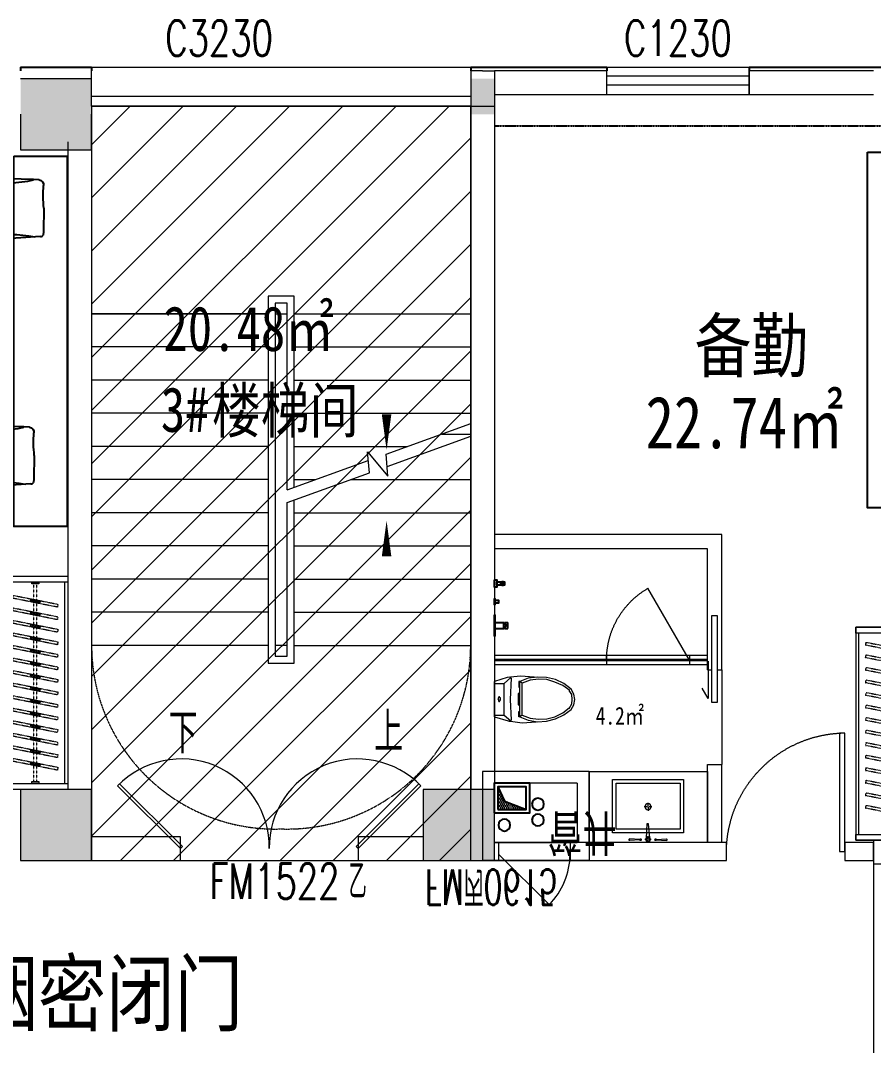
# Model space of a CAD drawing. Header units: millimetres. Extents: x 33621 to 401573, y -91663 to 133135.
# Drawn here: x 381631 to 388831, y 50381 to 59035 of the extents above; entities that cross this region are included whole.
import ezdxf

# ---------------------------------------------------------------- set-up
doc = ezdxf.new("R2010")
doc.units = ezdxf.units.MM
doc.header["$LTSCALE"] = 10
for name, pattern in [('DASH', [0.35, 0.25, -0.1]), ('DOT', [0.2, 0.1, -0.1]), ('HIDDEN', [0.375, 0.25, -0.125, 0, 0])]:
    doc.linetypes.add(name, pattern=pattern)
doc.layers.get('0').update_dxf_attribs({"color": 253})
for name, color, linetype, lineweight in [('A-FLOR-SPCL', 253, 'Continuous', 18), ('COLUMN', 253, 'Continuous', 0), ('DOOR【门】', 253, 'Continuous', 0), ('FF-Door【门】', 253, 'Continuous', 0), ('FF-FIXT【洁具】', 253, 'Continuous', 0), ('FF-FURN【成品家具】', 253, 'Continuous', 0), ('FF-FURN【成品家私】', 253, 'Continuous', 0), ('FF-Text【平面文字】', 253, 'Continuous', 0), ('MK【门槛线】', 253, 'Continuous', 0), ('PUB_HATCH', 253, 'Continuous', 0), ('RC-Text【天花文字】', 253, 'Continuous', 0), ('STAIR', 253, 'Continuous', 0), ('TXT【平面空间文字】', 253, 'Continuous', 0), ('WALL', 253, 'Continuous', 0), ('Wall【墙体】', 253, 'Continuous', 0), ('Wall【新建墙】', 253, 'Continuous', 0), ('WINDOW', 253, 'Continuous', 0), ('Xline【辅助线】', 253, 'Continuous', 0)]:
    doc.layers.add(name, color=color, linetype=linetype, lineweight=lineweight)
for name, color, linetype in [('DIM_LEAD', 253, 'Continuous'), ('DIM_SYMB', 253, 'Continuous'), ('ELE', 253, 'Continuous'), ('FC-Text Annotation', 253, 'Continuous'), ('FF-FIXT', 253, 'Continuous'), ('LVTRY', 253, 'Continuous'), ('P-活动家具', 253, 'Continuous'), ('PUB_TEXT', 253, 'Continuous'), ('SURFACE', 253, 'Continuous'), ('VPIPE-污水', 253, 'Continuous'), ('VPIPE-热给水', 253, 'Continuous'), ('VPIPE-给水', 253, 'Continuous'), ('WINDOW_TEXT', 253, 'Continuous'), ('填充', 253, 'Continuous'), ('平面家具', 253, 'Continuous'), ('洁具', 253, 'Continuous'), ('风道（排气道）', 253, 'Continuous')]:
    doc.layers.add(name, color=color, linetype=linetype)
doc.styles.add('-宋体', font='', dxfattribs={"width": 0.8})
doc.styles.add('_TCH_DIM', font='SIMPLEX', dxfattribs={"bigfont": 'GBCBIG'})
doc.styles.add('_TCH_WINDOW', font='SIMPLEX', dxfattribs={"bigfont": 'GBCBIG'})
doc.styles.add('SUN', font='romans.shx', dxfattribs={"width": 0.8, "bigfont": 'hzdx.shx'})
doc.styles.add('宋体', font='', dxfattribs={"width": 0.7})
doc.styles.add('文字', font='')
doc.styles.get('-宋体').set_extended_font_data('SimSun')
doc.styles.get('宋体').set_extended_font_data('SimSun')
doc.styles.get('文字').set_extended_font_data('SimSun')

# ---------------------------------------------------------------- blocks, each defined once
blk = doc.blocks.new('$WINLIB2D$00000004')
for p, q in [((-0.5, 0.5), (0.5, 0.5)), ((-0.5, 0.5), (-0.5, -0.5)), ((0.5, -0.5), (0.5, 0.5)), ((-0.5, 0.2406), (0.5, 0.2406)), ((-0.5, -0.5), (0.5, -0.5))]:
    blk.add_line(p, q)
blk = doc.blocks.new('$TCHSYS$WIN2D')
for p, q in [((-0.5, 0.5), (0.5, 0.5)), ((-0.5, 0.5), (-0.5, -0.5)), ((0.5, 0.5), (0.5, -0.5)), ((0.5, 0.1667), (-0.5, 0.1667)), ((0.5, -0.1667), (-0.5, -0.1667)), ((-0.5, -0.5), (0.5, -0.5))]:
    blk.add_line(p, q)
blk = doc.blocks.new('海龙0506173763')
at = {"layer": 'Xline【辅助线】'}
for points in [[(-733.3, 16.7), (-750.1, 0), (-1280.2, 530.1), (-1263.4, 546.8)], [(733.3, 16.7), (750.1, 0), (1280.2, 530.1), (1263.4, 546.8)]]:
    blk.add_lwpolyline(points, close=True, dxfattribs=at)
at = {"layer": 'Xline【辅助线】', "color": 8}
for centre, start, end in [((-745, 11.7), 359.1011, 135.91074), ((745, 11.7), 44.08926, 180.8989)]:
    blk.add_arc(centre, 745, start, end, dxfattribs=at)
blk = doc.blocks.new('海龙0506194425')
at = {"layer": 'WALL'}
for p, q in [((-650, 200), (-1400, 200)), ((-650, 0), (-650, 200)), ((1400, 200), (850, 200)), ((850, 200), (850, 0)), ((-1400, 0), (-650, 0)), ((850, 0), (1400, 0))]:
    blk.add_line(p, q, dxfattribs=at)
at = {"layer": 'Xline【辅助线】'}
blk.add_blockref('海龙0506173763', (100.1, 100), dxfattribs=at)
blk = doc.blocks.new('海龙0506195994')
at = {"layer": 'Xline【辅助线】'}
blk.add_blockref('海龙0506194425', (0, 324.9), dxfattribs=at)
at = {"layer": 'WINDOW_TEXT', "style": '_TCH_WINDOW', "width": 0.705882}
for s, p in [('FM1522', (-404.9, 0)), ('乙', (770.8, 0))]:
    blk.add_text(s, height=297.5, dxfattribs=at).set_placement(p)
blk = doc.blocks.new('海龙_0410133832')
at = {"lineweight": -2, "ltscale": 2000, "extrusion": (0, 0, -1)}
for p, q in [((-202.9, 252.5), (180.4, 263)), ((-250.5, 250.9), (-202.9, 252.5)), ((-260.8, -229.1), (169.1, -258.7))]:
    blk.add_line(p, q, dxfattribs=at)
for centre, radius, start, end in [((-194.4, 307), 46.2, 209.97777, 287.61116), ((-198.2, 258.7), 11.8, 155.02178, 258.57376), ((-244.3, 277.1), 12, 34.68696, 170.32305), ((716.8, 19.6), 1007, 165.06407, 197.85358), ((-7.4, 1075.2), 850.4, 256.8724, 284.30232), ((709, 21.2), 922.3, 166.07083, 196.39764), ((30168.4, -805.7), 29889.5, 178.43305, 178.86929), ((253.1, -186.7), 43, 280.37592, 317.45487), ((-178.1, -339.1), 80.9, 83.64858, 141.83666)]:
    blk.add_arc(centre, radius, start, end, dxfattribs=at)
at = {"lineweight": -2, "ltscale": 2000}
for centre, radius, start, end in [((-1223.9, 121.3), 940.2, 353.30457, 4.99844), ((-244.6, 208.3), 43, 97.90745, 186.78432), ((-33.5, -1062.6), 850.3, 74.75722, 102.18851), ((187.2, -253.7), 11.8, 332.55331, 76.10529)]:
    blk.add_arc(centre, radius, start, end, dxfattribs=at)
blk = doc.blocks.new('海龙0109184221')
at = {"layer": '平面家具', "color": 43, "linetype": 'ByBlock'}
blk.add_lwpolyline([(21.4, 3126.7), (-428.6, 3126.7), (-428.6, 0), (21.4, 0)], close=True, dxfattribs=at)
for p in [(57, 2676.9), (138.5, 588.7)]:
    blk.add_blockref('海龙_0410133832', p, dxfattribs=at)
blk = doc.blocks.new('海龙0513102899', base_point=(-3246.3, 722.8))
for points in [[(-3521.3, 2472.8), (-3521.3, 2522.8), (-2971.3, 2522.8), (-2971.3, 2472.8)], [(-3521.3, 722.8), (-3521.3, 2522.8), (-2971.3, 2522.8), (-2971.3, 722.8)], [(-2971.3, 772.8), (-2971.3, 722.8), (-3521.3, 722.8), (-3521.3, 772.8)]]:
    blk.add_lwpolyline(points, close=True)
at = {"color": 8}
for points in [[(-3496.3, 772.8), (-3496.3, 2472.8)], [(-2996.3, 772.8), (-2996.3, 2472.8)]]:
    blk.add_lwpolyline(points, dxfattribs=at)
for points in [[(-3276.3, 2457.8), (-3276.3, 2472.8), (-3216.3, 2472.8), (-3216.3, 2457.8)], [(-3276.3, 2457.8), (-3276.3, 2472.8), (-3216.3, 2472.8), (-3216.3, 2457.8)], [(-3216.3, 787.8), (-3216.3, 772.8), (-3276.3, 772.8), (-3276.3, 787.8)]]:
    blk.add_lwpolyline(points, close=True, dxfattribs=at)
at = {"color": 8, "linetype": 'DASH', "ltscale": 0.006}
for points in [[(-3258.8, 787.8), (-3258.8, 2457.8)], [(-3233.8, 787.8), (-3233.8, 2457.8)]]:
    blk.add_lwpolyline(points, dxfattribs=at)
for points in [[(-3059.9, 2261.2), (-3437.5, 2336.3), (-3432.6, 2360.8), (-3055, 2285.7)], [(-3059.9, 2155.3), (-3437.5, 2230.4), (-3432.6, 2255), (-3055, 2179.8)], [(-3209.5, 2291), (-3288, 2306.6), (-3283.1, 2331.1), (-3204.6, 2315.5)], [(-3208, 2298.3), (-3286.5, 2313.9), (-3284.5, 2323.7), (-3206.1, 2308.1)], [(-3209.5, 2185.1), (-3288, 2200.7), (-3283.1, 2225.2), (-3204.6, 2209.6)], [(-3208, 2192.4), (-3286.5, 2208), (-3284.5, 2217.8), (-3206.1, 2202.2)], [(-3059.9, 2049.4), (-3437.5, 2124.5), (-3432.6, 2149.1), (-3055, 2074)], [(-3209.5, 2079.2), (-3288, 2094.8), (-3283.1, 2119.3), (-3204.6, 2103.7)], [(-3208, 2086.5), (-3286.5, 2102.2), (-3284.5, 2112), (-3206.1, 2096.4)], [(-3059.9, 1943.6), (-3437.5, 2018.7), (-3432.6, 2043.2), (-3055, 1968.1)], [(-3209.5, 1973.3), (-3288, 1988.9), (-3283.1, 2013.4), (-3204.6, 1997.8)], [(-3208, 1980.7), (-3286.5, 1996.3), (-3284.5, 2006.1), (-3206.1, 1990.5)], [(-3059.9, 1837.7), (-3437.5, 1912.8), (-3432.6, 1937.3), (-3055, 1862.2)], [(-3209.5, 1867.4), (-3288, 1883), (-3283.1, 1907.6), (-3204.6, 1891.9)], [(-3059.9, 1731.8), (-3437.5, 1806.9), (-3432.6, 1831.4), (-3055, 1756.3)], [(-3208, 1874.8), (-3286.5, 1890.4), (-3284.5, 1900.2), (-3206.1, 1884.6)], [(-3209.5, 1761.5), (-3288, 1777.2), (-3283.1, 1801.7), (-3204.6, 1786.1)], [(-3208, 1768.9), (-3286.5, 1784.5), (-3284.5, 1794.3), (-3206.1, 1778.7)], [(-3059.9, 1625.9), (-3437.5, 1701), (-3432.6, 1725.5), (-3055, 1650.4)], [(-3209.5, 1655.7), (-3288, 1671.3), (-3283.1, 1695.8), (-3204.6, 1680.2)], [(-3208, 1663), (-3286.5, 1678.6), (-3284.5, 1688.4), (-3206.1, 1672.8)], [(-3059.9, 1520), (-3437.5, 1595.1), (-3432.6, 1619.7), (-3055, 1544.5)], [(-3209.5, 1549.8), (-3288, 1565.4), (-3283.1, 1589.9), (-3204.6, 1574.3)], [(-3208, 1557.1), (-3286.5, 1572.7), (-3284.5, 1582.5), (-3206.1, 1566.9)], [(-3059.9, 1414.1), (-3437.5, 1489.3), (-3432.6, 1513.8), (-3055, 1438.7)], [(-3209.5, 1443.9), (-3288, 1459.5), (-3283.1, 1484), (-3204.6, 1468.4)], [(-3208, 1451.3), (-3286.5, 1466.9), (-3284.5, 1476.7), (-3206.1, 1461.1)], [(-3059.9, 1308.3), (-3437.5, 1383.4), (-3432.6, 1407.9), (-3055, 1332.8)], [(-3059.9, 1202.4), (-3437.5, 1277.5), (-3432.6, 1302), (-3055, 1226.9)], [(-3209.5, 1338), (-3288, 1353.6), (-3283.1, 1378.1), (-3204.6, 1362.5)], [(-3208, 1345.4), (-3286.5, 1361), (-3284.5, 1370.8), (-3206.1, 1355.2)], [(-3209.5, 1232.1), (-3288, 1247.7), (-3283.1, 1272.3), (-3204.6, 1256.7)], [(-3208, 1239.5), (-3286.5, 1255.1), (-3284.5, 1264.9), (-3206.1, 1249.3)], [(-3059.9, 1096.5), (-3437.5, 1171.6), (-3432.6, 1196.1), (-3055, 1121)], [(-3209.5, 1126.2), (-3288, 1141.9), (-3283.1, 1166.4), (-3204.6, 1150.8)], [(-3208, 1133.6), (-3286.5, 1149.2), (-3284.5, 1159), (-3206.1, 1143.4)], [(-3059.9, 990.6), (-3437.5, 1065.7), (-3432.6, 1090.2), (-3055, 1015.1)], [(-3209.5, 1020.4), (-3288, 1036), (-3283.1, 1060.5), (-3204.6, 1044.9)], [(-3208, 1027.7), (-3286.5, 1043.3), (-3284.5, 1053.1), (-3206.1, 1037.5)], [(-3059.9, 884.7), (-3437.5, 959.8), (-3432.6, 984.4), (-3055, 909.3)], [(-3209.5, 914.5), (-3288, 930.1), (-3283.1, 954.6), (-3204.6, 939)], [(-3208, 921.8), (-3286.5, 937.4), (-3284.5, 947.3), (-3206.1, 931.6)]]:
    blk.add_lwpolyline(points, close=True, dxfattribs=at)
blk = doc.blocks.new('海龙0819131599')
for points in [[(-275, 1750), (-275, 1800), (275, 1800), (275, 1750)], [(275, 0), (275, 1800), (-275, 1800), (-275, 0)], [(-275, 1750), (-275, 1800), (275, 1800), (275, 1750)], [(275, 50), (275, 0), (-275, 0), (-275, 50)], [(275, 50), (275, 0), (-275, 0), (-275, 50)]]:
    blk.add_lwpolyline(points, close=True)
at = {"color": 8}
for points in [[(-250, 50), (-250, 1750)], [(-250, 50), (-250, 1750)], [(250, 83.9), (250, 1783.9)], [(250, 83.9), (250, 1783.9)]]:
    blk.add_lwpolyline(points, dxfattribs=at)
for points in [[(-30, 1768.9), (-30, 1783.9), (30, 1783.9), (30, 1768.9)], [(-30, 1768.9), (-30, 1783.9), (30, 1783.9), (30, 1768.9)], [(-30, 1768.9), (-30, 1783.9), (30, 1783.9), (30, 1768.9)], [(-30, 1768.9), (-30, 1783.9), (30, 1783.9), (30, 1768.9)], [(30, 98.9), (30, 83.9), (-30, 83.9), (-30, 98.9)], [(30, 98.9), (30, 83.9), (-30, 83.9), (-30, 98.9)]]:
    blk.add_lwpolyline(points, close=True, dxfattribs=at)
at = {"color": 8, "linetype": 'DASH', "ltscale": 0.006}
for points in [[(-12.5, 98.9), (-12.5, 1768.9)], [(-12.5, 98.9), (-12.5, 1768.9)], [(12.5, 98.9), (12.5, 1768.9)], [(12.5, 98.9), (12.5, 1768.9)]]:
    blk.add_lwpolyline(points, dxfattribs=at)
for points in [[(186.4, 1572.3), (-191.2, 1647.4), (-186.4, 1671.9), (191.2, 1596.8)], [(186.4, 1572.3), (-191.2, 1647.4), (-186.4, 1671.9), (191.2, 1596.8)], [(186.4, 1466.4), (-191.2, 1541.5), (-186.4, 1566), (191.2, 1490.9)], [(186.4, 1466.4), (-191.2, 1541.5), (-186.4, 1566), (191.2, 1490.9)], [(36.8, 1602), (-41.7, 1617.6), (-36.8, 1642.2), (41.7, 1626.6)], [(36.8, 1602), (-41.7, 1617.6), (-36.8, 1642.2), (41.7, 1626.6)], [(38.3, 1609.4), (-40.2, 1625), (-38.3, 1634.8), (40.2, 1619.2)], [(38.3, 1609.4), (-40.2, 1625), (-38.3, 1634.8), (40.2, 1619.2)], [(36.8, 1496.2), (-41.7, 1511.8), (-36.8, 1536.3), (41.7, 1520.7)], [(36.8, 1496.2), (-41.7, 1511.8), (-36.8, 1536.3), (41.7, 1520.7)], [(38.3, 1503.5), (-40.2, 1519.1), (-38.3, 1528.9), (40.2, 1513.3)], [(38.3, 1503.5), (-40.2, 1519.1), (-38.3, 1528.9), (40.2, 1513.3)], [(186.4, 1360.5), (-191.2, 1435.6), (-186.4, 1460.1), (191.2, 1385)], [(186.4, 1360.5), (-191.2, 1435.6), (-186.4, 1460.1), (191.2, 1385)], [(36.8, 1390.3), (-41.7, 1405.9), (-36.8, 1430.4), (41.7, 1414.8)], [(36.8, 1390.3), (-41.7, 1405.9), (-36.8, 1430.4), (41.7, 1414.8)], [(38.3, 1397.6), (-40.2, 1413.2), (-38.3, 1423), (40.2, 1407.4)], [(38.3, 1397.6), (-40.2, 1413.2), (-38.3, 1423), (40.2, 1407.4)], [(186.4, 1254.6), (-191.2, 1329.7), (-186.4, 1354.3), (191.2, 1279.2)], [(186.4, 1254.6), (-191.2, 1329.7), (-186.4, 1354.3), (191.2, 1279.2)], [(36.8, 1284.4), (-41.7, 1300), (-36.8, 1324.5), (41.7, 1308.9)], [(36.8, 1284.4), (-41.7, 1300), (-36.8, 1324.5), (41.7, 1308.9)], [(38.3, 1291.7), (-40.2, 1307.3), (-38.3, 1317.2), (40.2, 1301.6)], [(38.3, 1291.7), (-40.2, 1307.3), (-38.3, 1317.2), (40.2, 1301.6)], [(186.4, 1148.8), (-191.2, 1223.9), (-186.4, 1248.4), (191.2, 1173.3)], [(186.4, 1148.8), (-191.2, 1223.9), (-186.4, 1248.4), (191.2, 1173.3)], [(36.8, 1178.5), (-41.7, 1194.1), (-36.8, 1218.6), (41.7, 1203)], [(36.8, 1178.5), (-41.7, 1194.1), (-36.8, 1218.6), (41.7, 1203)], [(186.4, 1042.9), (-191.2, 1118), (-186.4, 1142.5), (191.2, 1067.4)], [(186.4, 1042.9), (-191.2, 1118), (-186.4, 1142.5), (191.2, 1067.4)], [(38.3, 1185.9), (-40.2, 1201.5), (-38.3, 1211.3), (40.2, 1195.7)], [(38.3, 1185.9), (-40.2, 1201.5), (-38.3, 1211.3), (40.2, 1195.7)], [(36.8, 1072.6), (-41.7, 1088.2), (-36.8, 1112.7), (41.7, 1097.1)], [(36.8, 1072.6), (-41.7, 1088.2), (-36.8, 1112.7), (41.7, 1097.1)], [(38.3, 1080), (-40.2, 1095.6), (-38.3, 1105.4), (40.2, 1089.8)], [(38.3, 1080), (-40.2, 1095.6), (-38.3, 1105.4), (40.2, 1089.8)], [(186.4, 937), (-191.2, 1012.1), (-186.4, 1036.6), (191.2, 961.5)], [(186.4, 937), (-191.2, 1012.1), (-186.4, 1036.6), (191.2, 961.5)], [(36.8, 966.7), (-41.7, 982.3), (-36.8, 1006.9), (41.7, 991.3)], [(36.8, 966.7), (-41.7, 982.3), (-36.8, 1006.9), (41.7, 991.3)], [(38.3, 974.1), (-40.2, 989.7), (-38.3, 999.5), (40.2, 983.9)], [(38.3, 974.1), (-40.2, 989.7), (-38.3, 999.5), (40.2, 983.9)], [(186.4, 831.1), (-191.2, 906.2), (-186.4, 930.7), (191.2, 855.6)], [(186.4, 831.1), (-191.2, 906.2), (-186.4, 930.7), (191.2, 855.6)], [(36.8, 860.9), (-41.7, 876.5), (-36.8, 901), (41.7, 885.4)], [(36.8, 860.9), (-41.7, 876.5), (-36.8, 901), (41.7, 885.4)], [(38.3, 868.2), (-40.2, 883.8), (-38.3, 893.6), (40.2, 878)], [(38.3, 868.2), (-40.2, 883.8), (-38.3, 893.6), (40.2, 878)], [(186.4, 725.2), (-191.2, 800.3), (-186.4, 824.9), (191.2, 749.7)], [(186.4, 725.2), (-191.2, 800.3), (-186.4, 824.9), (191.2, 749.7)], [(36.8, 755), (-41.7, 770.6), (-36.8, 795.1), (41.7, 779.5)], [(36.8, 755), (-41.7, 770.6), (-36.8, 795.1), (41.7, 779.5)], [(38.3, 762.3), (-40.2, 777.9), (-38.3, 787.7), (40.2, 772.1)], [(38.3, 762.3), (-40.2, 777.9), (-38.3, 787.7), (40.2, 772.1)], [(186.4, 619.3), (-191.2, 694.5), (-186.4, 719), (191.2, 643.9)], [(186.4, 619.3), (-191.2, 694.5), (-186.4, 719), (191.2, 643.9)], [(186.4, 513.5), (-191.2, 588.6), (-186.4, 613.1), (191.2, 538)], [(186.4, 513.5), (-191.2, 588.6), (-186.4, 613.1), (191.2, 538)], [(36.8, 649.1), (-41.7, 664.7), (-36.8, 689.2), (41.7, 673.6)], [(36.8, 649.1), (-41.7, 664.7), (-36.8, 689.2), (41.7, 673.6)], [(38.3, 656.4), (-40.2, 672.1), (-38.3, 681.9), (40.2, 666.3)], [(38.3, 656.4), (-40.2, 672.1), (-38.3, 681.9), (40.2, 666.3)], [(36.8, 543.2), (-41.7, 558.8), (-36.8, 583.3), (41.7, 567.7)], [(36.8, 543.2), (-41.7, 558.8), (-36.8, 583.3), (41.7, 567.7)], [(38.3, 550.6), (-40.2, 566.2), (-38.3, 576), (40.2, 560.4)], [(38.3, 550.6), (-40.2, 566.2), (-38.3, 576), (40.2, 560.4)], [(186.4, 407.6), (-191.2, 482.7), (-186.4, 507.2), (191.2, 432.1)], [(186.4, 407.6), (-191.2, 482.7), (-186.4, 507.2), (191.2, 432.1)], [(36.8, 437.3), (-41.7, 452.9), (-36.8, 477.5), (41.7, 461.8)], [(36.8, 437.3), (-41.7, 452.9), (-36.8, 477.5), (41.7, 461.8)], [(38.3, 444.7), (-40.2, 460.3), (-38.3, 470.1), (40.2, 454.5)], [(38.3, 444.7), (-40.2, 460.3), (-38.3, 470.1), (40.2, 454.5)], [(186.4, 301.7), (-191.2, 376.8), (-186.4, 401.3), (191.2, 326.2)], [(186.4, 301.7), (-191.2, 376.8), (-186.4, 401.3), (191.2, 326.2)], [(36.8, 331.4), (-41.7, 347.1), (-36.8, 371.6), (41.7, 356)], [(36.8, 331.4), (-41.7, 347.1), (-36.8, 371.6), (41.7, 356)], [(38.3, 338.8), (-40.2, 354.4), (-38.3, 364.2), (40.2, 348.6)], [(38.3, 338.8), (-40.2, 354.4), (-38.3, 364.2), (40.2, 348.6)], [(186.4, 195.8), (-191.2, 270.9), (-186.4, 295.4), (191.2, 220.3)], [(186.4, 195.8), (-191.2, 270.9), (-186.4, 295.4), (191.2, 220.3)], [(36.8, 225.6), (-41.7, 241.2), (-36.8, 265.7), (41.7, 250.1)], [(36.8, 225.6), (-41.7, 241.2), (-36.8, 265.7), (41.7, 250.1)], [(38.3, 232.9), (-40.2, 248.5), (-38.3, 258.3), (40.2, 242.7)], [(38.3, 232.9), (-40.2, 248.5), (-38.3, 258.3), (40.2, 242.7)]]:
    blk.add_lwpolyline(points, close=True, dxfattribs=at)
at = {"layer": 'FF-Text【平面文字】'}
blk.add_lwpolyline([(275, 0), (275, 1800), (-275, 1800), (-275, 0)], close=True, dxfattribs=at)
blk = doc.blocks.new('$WINLIB2D$00000005')
for p, q in [((-0.5, 0.5), (0.5, 0.5)), ((-0.5, 0.5), (-0.5, -0.5)), ((0.5, -0.5), (0.5, 0.5)), ((0.5, 0.1667), (-0.5, 0.1667)), ((0.5, 0), (-0.5, 0)), ((0.5, -0.1667), (-0.5, -0.1667)), ((-0.5, -0.5), (0.5, -0.5))]:
    blk.add_line(p, q)
blk = doc.blocks.new('海龙0819133999')
at = {"layer": 'LVTRY'}
blk.add_lwpolyline([(118.1, 8100), (118.1, 8130), (-281.9, 8130)], dxfattribs=at)
at = {"layer": 'SURFACE'}
for p, q in [((118.1, 10500), (118.1, 9840)), ((-281.9, 9840), (118.1, 9840)), ((118.1, 8100), (118.1, 7500)), ((118.1, 600), (88.1, 600)), ((118.1, 600), (118.1, 0))]:
    blk.add_line(p, q, dxfattribs=at)
at = {"layer": 'WALL'}
for p, q in [((-111.9, 10500), (-111.9, 10070)), ((88.1, 9870), (88.1, 10500)), ((-511.9, 10070), (-511.9, 9870)), ((-511.9, 10070), (-111.9, 10070)), ((-511.9, 9870), (-311.9, 9870)), ((-311.9, 9870), (88.1, 9870)), ((-311.9, 8130), (-511.9, 8130)), ((-511.9, 8130), (-511.9, 8100)), ((-311.9, 8100), (-311.9, 8130))]:
    blk.add_line(p, q, dxfattribs=at)
at = {"layer": 'Wall【墙体】', "color": 6}
blk.add_line((-511.9, 9900), (-511.9, 10050), dxfattribs=at)
at = {"layer": 'WINDOW'}
ref = blk.add_blockref('$WINLIB2D$00000005', (-396.9, 9000), dxfattribs=dict(at, xscale=1740, yscale=-230, zscale=1740, rotation=270))
ref.add_attrib('A', 'C1727', (111.9, 8263.1), dxfattribs={"layer": 'WINDOW_TEXT', "height": 297.5, "rotation": 90, "style": '_TCH_WINDOW', "width": 0.705882})
ref = blk.add_blockref('$TCHSYS$WIN2D', (3.1, 4050), dxfattribs=dict(at, xscale=6900, yscale=-230, zscale=6900, rotation=270))
ref.add_attrib('A', 'C6934', (511.9, 3667.3), dxfattribs={"layer": 'WINDOW_TEXT', "height": 297.5, "rotation": 90, "style": '_TCH_WINDOW', "width": 0.705882})
blk = doc.blocks.new('A$C78EA0098')
at = {"color": 33, "linetype": 'Continuous'}
for p, q in [((47, 353.8), (90, 353.8)), ((68.5, 375.3), (68.5, 332.3))]:
    blk.add_line(p, q, dxfattribs=at)
for p, q in [((5, 25, 0), (81, 25, 0)), ((81, -25, 0), (81, 25, 0)), ((81, 20, 0), (88, 20, 0)), ((84, 25, 0), (114, 25, 0)), ((84, 20, 0), (84, 25, 0)), ((114, -25, 0), (114, 25, 0)), ((5, -25, 0), (81, -25, 0)), ((81, -20, 0), (88, -20, 0)), ((84, -25, 0), (84, -20, 0)), ((84, -25, 0), (114, -25, 0))]:
    blk.add_line(p, q)
for points in [[(0, 383.8), (20, 383.8), (20, 323.8), (0, 323.8)], [(20, 368.8), (85, 368.8), (85, 338.8), (20, 338.8)], [(0, 226), (3, 226), (3, 174), (0, 174)], [(3, 212.5), (33.5, 212.5), (33.5, 187.5), (3, 187.5)], [(0, 90), (5, 90), (5, -90), (0, -90)]]:
    blk.add_lwpolyline(points, close=True)
for centre, radius in [((68.5, 353.8), 11.5), ((104, 0, 0), 5)]:
    blk.add_circle(centre, radius, dxfattribs=at)
blk.add_arc((57.8, 0, 0), 36.3, 316.39718, 43.60282)
blk = doc.blocks.new('PQD')
at = {"layer": '填充'}
h = blk.add_hatch(dxfattribs=at)
h.set_pattern_fill('DOTS', color=256, scale=10, style=0)
h.paths.add_polyline_path([(517039.4, 222520.7), (516799.4, 222520.7), (516799.4, 222330.7), (516857.1, 222450.6)])
blk.add_lwpolyline([(516799.4, 222330.7), (516857.1, 222450.6), (517039.4, 222520.7)], dxfattribs=at)
at = {"layer": '风道（排气道）'}
for points in [[(516769.4, 222550.7), (517069.4, 222550.7), (517069.4, 222300.7), (516769.4, 222300.7)], [(516799.4, 222520.7), (517039.4, 222520.7), (517039.4, 222330.7), (516799.4, 222330.7)]]:
    blk.add_lwpolyline(points, close=True, dxfattribs=at)
blk = doc.blocks.new('$DorLib2D$00000114')
at = {"color": 0}
blk.add_line((0.5, 0), (-0.207, 0.707), dxfattribs=at)
blk.add_arc((0.5, 0), 1, 135, 180, dxfattribs=at)
blk = doc.blocks.new('ZL_08155714')
at = {"layer": 'VPIPE-污水'}
blk.add_circle((-129.2, -712), 50, dxfattribs=at)
at = {"layer": 'VPIPE-热给水'}
blk.add_circle((153.9, -888.5), 50, dxfattribs=at)
at = {"layer": 'VPIPE-给水'}
blk.add_circle((153.9, -754.4), 50, dxfattribs=at)
at = {"layer": 'WALL'}
for p, q in [((-314.6, -1164.9), (-314.6, -414.9)), ((-314.6, -414.9), (585.4, -414.9)), ((585.4, -1164.9), (585.4, -414.9)), ((-214.6, -1064.9), (-214.6, -564.9)), ((-214.6, -564.9), (485.4, -564.9)), ((485.4, -1064.9), (485.4, -564.9)), ((485.4, -1064.9), (-214.6, -1064.9)), ((585.4, -1164.9), (-314.6, -1164.9))]:
    blk.add_line(p, q, dxfattribs=at)
at = {"layer": 'WINDOW'}
for p, q in [((-175.1, -414.9), (424.9, -414.9)), ((-175.1, -414.9), (-175.1, -564.9)), ((424.9, -564.9), (424.9, -414.9)), ((-175.1, -564.9), (424.9, -564.9))]:
    blk.add_line(p, q, dxfattribs=at)
at = {"layer": 'DOOR【门】', "xscale": -600, "yscale": 600, "zscale": -600}
blk.add_blockref('$DorLib2D$00000114', (124.9, -464.9), dxfattribs=at)
at = {"layer": '洁具'}
blk.add_blockref('PQD', (-516984, -223365.7), dxfattribs=at)
at = {"layer": 'ELE', "ltscale": 100, "style": 'SUN', "width": 0.6}
blk.add_text('FM丙0615', height=300, dxfattribs=at).set_placement((-797.1, -337.9, 0))
at = {"layer": 'TXT【平面空间文字】', "width": 0.75}
blk.add_text('管井', height=300, dxfattribs=at).set_placement((236.4, -794.6))
blk = doc.blocks.new('A$C5D954283')
at = {"color": 8}
for p, q in [((0, 532.1), (0, 509.5)), ((0, 501.5), (0, 478.5)), ((0, 235.1), (0, 263.8)), ((-5, 230), (-32.8, 230)), ((0, 225), (0, 196.3)), ((32.3, 230), (5, 230))]:
    blk.add_line(p, q, dxfattribs=at)
at = {"color": 0, "linetype": 'Continuous'}
for p, q in [((-159.8, 511.3), (-159.8, 506.3)), ((159.8, 511.3), (159.8, 506.3)), ((4.8, 374.3), (-11.2, 374.3))]:
    blk.add_line(p, q, dxfattribs=at)
blk.add_lwpolyline([(300, 0), (300, 450), (-300, 450), (-300, 0)], close=True, dxfattribs=at)
at = {"color": 8, "ltscale": 1000, "const_width": 0.448}
blk.add_lwpolyline([(0, 505.7, -1), (0, 505.3, -1)], format="xyb", close=True, dxfattribs=at)
at = {"color": 8}
blk.add_lwpolyline([(270, 30), (270, 420), (-270, 420), (-270, 30)], close=True, dxfattribs=at)
at = {"color": 8, "const_width": 0.84}
blk.add_lwpolyline([(0.1, 230.5, -1), (0.1, 229.6, -1)], format="xyb", close=True, dxfattribs=at)
at = {"color": 8}
blk.add_circle((0, 230), 25.2, dxfattribs=at)
at = {"color": 0, "linetype": 'Continuous'}
for centre, start, end in [((-154.8, 511.3), 88.28891, 180), ((-154.8, 506.3), 180, 271.71109), ((154.8, 511.3), 0, 91.71109), ((154.8, 506.3), 268.28891, 0)]:
    blk.add_arc(centre, 5, start, end, dxfattribs=at)
at = {"color": 250, "linetype": 'DOT', "ltscale": 1000}
for points in [[(-57.3, 508.8), (-57.4, 510), (-57.8, 511.1), (-58.3, 512.1), (-59.1, 513), (-60, 513.8), (-61, 514.3), (-62.2, 514.7), (-63.3, 514.8), (-64.5, 514.7), (-65.6, 514.3), (-66.7, 513.8), (-67.6, 513), (-68.3, 512.1), (-68.9, 511.1), (-69.2, 510), (-69.3, 508.8), (-69.2, 507.6), (-68.9, 506.5), (-68.3, 505.5), (-67.6, 504.6), (-66.7, 503.8), (-65.6, 503.3), (-64.5, 502.9), (-63.3, 502.8), (-62.2, 502.9), (-61, 503.3), (-60, 503.8), (-59.1, 504.6), (-58.3, 505.5), (-57.8, 506.5), (-57.4, 507.6)], [(69.3, 508.8), (69.2, 510), (68.9, 511.1), (68.3, 512.1), (67.6, 513), (66.7, 513.8), (65.6, 514.3), (64.5, 514.7), (63.3, 514.8), (62.2, 514.7), (61, 514.3), (60, 513.8), (59.1, 513), (58.3, 512.1), (57.8, 511.1), (57.4, 510), (57.3, 508.8), (57.4, 507.6), (57.8, 506.5), (58.3, 505.5), (59.1, 504.6), (60, 503.8), (61, 503.3), (62.2, 502.9), (63.3, 502.8), (64.5, 502.9), (65.6, 503.3), (66.7, 503.8), (67.6, 504.6), (68.3, 505.5), (68.9, 506.5), (69.2, 507.6)]]:
    blk.add_wipeout(points, dxfattribs=at)
at = {"color": 0, "linetype": 'Continuous'}
for p, q in [((-72.3, 510.3), (-154.7, 516.3)), ((-72.3, 507.3), (-154.7, 501.3)), ((-11.2, 374.3), (-17.5, 495.5)), ((15.1, 492.2), (4.8, 374.3)), ((72.3, 510.3), (154.7, 516.3)), ((72.3, 507.3), (154.7, 501.3))]:
    blk.add_line(p, q, dxfattribs=at)
at = {"color": 8}
for p, q in [((-4, 505.5), (-26.2, 505.5)), ((25.8, 505.5), (4, 505.5))]:
    blk.add_line(p, q, dxfattribs=at)
at = {"color": 0, "linetype": 'Continuous', "const_width": 12}
for points in [[(-63.3, 514.8, -1), (-63.3, 502.8, -1)], [(63.3, 514.8, 1), (63.3, 502.8, 1)]]:
    blk.add_lwpolyline(points, format="xyb", close=True, dxfattribs=at)
at = {"color": 0, "linetype": 'Continuous'}
blk.add_circle((0, 505.5), 20.2, dxfattribs=at)
at = {"color": 8}
blk.add_circle((0.3, 505.7), 16.3, dxfattribs=at)
blk = doc.blocks.new('ZL_08127082')
at = {"layer": 'FF-FIXT【洁具】'}
for p, q in [((-184.1, -108.8), (-150.6, 0)), ((146.4, 0), (-150.6, 0)), ((-133.9, 0), (-133.9, -83.7)), ((133.9, 0), (133.9, -83.7)), ((146.4, 0), (179.9, -117.1)), ((-133.9, -83.7), (-184.1, -138.1)), ((133.9, -83.7), (-133.9, -83.7)), ((-20.9, -37.7), (-16.7, -33.5)), ((-20.9, -41.8), (-20.9, -37.7)), ((-16.7, -46), (-20.9, -41.8)), ((-16.7, -33.5), (-12.6, -33.5)), ((-12.6, -50.2), (-16.7, -46)), ((-12.6, -33.5), (-4.2, -29.3)), ((4.2, -50.2), (-12.6, -50.2)), ((-4.2, -29.3), (4.2, -33.5)), ((4.2, -33.5), (12.6, -33.5)), ((12.6, -46), (4.2, -50.2)), ((12.6, -33.5), (16.7, -37.7)), ((16.7, -41.8), (12.6, -46)), ((16.7, -37.7), (16.7, -41.8)), ((133.9, -83.7), (179.9, -138.1)), ((-196.6, -221.7), (-184.1, -108.8)), ((-179.9, -142.2), (0, -133.9)), ((0, -133.9), (0, -138.1)), ((0, -133.9), (175.7, -142.2)), ((184.1, -133.9), (175.7, -142.2)), ((179.9, -117.1), (196.6, -234.3)), ((184.1, -125.5), (184.1, -133.9)), ((-188.3, -334.7), (-196.6, -221.7)), ((-179.9, -284.5), (-150.6, -213.4)), ((-163.2, -301.2), (-138.1, -234.3)), ((-150.6, -205), (-104.6, -205)), ((-150.6, -213.4), (-150.6, -205)), ((-138.1, -234.3), (-150.6, -213.4)), ((146.4, -213.4), (-150.6, -213.4)), ((133.9, -234.3), (-138.1, -234.3)), ((-104.6, -205), (-104.6, -213.4)), ((-50.2, -213.4), (-50.2, -200.8)), ((-50.2, -200.8), (46, -200.8)), ((46, -213.4), (-50.2, -213.4)), ((46, -200.8), (46, -213.4)), ((100.4, -205), (100.4, -213.4)), ((146.4, -205), (100.4, -205)), ((133.9, -234.3), (146.4, -213.4)), ((133.9, -234.3), (159, -301.2)), ((146.4, -213.4), (146.4, -205)), ((146.4, -213.4), (175.7, -284.5)), ((196.6, -234.3), (188.3, -351.4)), ((-188.3, -364), (-179.9, -284.5)), ((-171.5, -372.3), (-163.2, -301.2)), ((159, -301.2), (167.3, -372.3)), ((175.7, -284.5), (188.3, -364)), ((-184.1, -439.3), (-188.3, -364)), ((-167.3, -443.4), (-171.5, -372.3)), ((167.3, -372.3), (163.2, -443.4)), ((188.3, -364), (184.1, -439.3)), ((-167.3, -514.6), (-184.1, -439.3)), ((-146.4, -510.4), (-167.3, -443.4)), ((-133.9, -585.7), (-167.3, -514.6)), ((-117.1, -577.3), (-146.4, -510.4)), ((146.4, -510.4), (113, -577.3)), ((163.2, -514.6), (129.7, -585.7)), ((163.2, -443.4), (146.4, -510.4)), ((184.1, -439.3), (163.2, -514.6)), ((-87.9, -648.4), (-133.9, -585.7)), ((-75.3, -635.9), (-117.1, -577.3)), ((113, -577.3), (71.1, -631.7)), ((129.7, -585.7), (83.7, -648.4)), ((-46, -669.4), (-87.9, -648.4)), ((-41.8, -652.6), (-75.3, -631.7)), ((0, -677.7), (-46, -669.4)), ((0, -656.8), (-41.8, -652.6)), ((37.7, -652.6), (0, -656.8)), ((46, -669.4), (0, -677.7)), ((75.3, -631.7), (37.7, -652.6)), ((83.7, -648.4), (46, -669.4))]:
    blk.add_line(p, q, dxfattribs=at)
blk = doc.blocks.new('ZL_08123655')
at = {"layer": 'FF-FIXT【洁具】'}
for p, q in [((-184.1, -138.1), (-188.3, -129.7)), ((-179.9, -142.2), (-184.1, -138.1))]:
    blk.add_line(p, q, dxfattribs=at)
at = {"layer": 'DIM_LEAD'}
blk.add_blockref('ZL_08127082', (0, 0), dxfattribs=at)
blk = doc.blocks.new('DOORBLK101')
at = {"layer": 'FF-Door【门】'}
blk.add_line((-0.5, 0), (0, 0.866), dxfattribs=at)
at = {"layer": 'FF-Door【门】', "color": 8, "linetype": 'HIDDEN', "ltscale": 15}
blk.add_arc((-0.5, 0), 1, 0, 60, dxfattribs=at)
blk = doc.blocks.new('海龙0427195617')
at = {"layer": 'FF-FURN【成品家具】'}
blk.add_line((1234.1, 2022.4), (1234.1, 1222.4), dxfattribs=at)
at = {"layer": 'FF-FURN【成品家私】'}
blk.add_lwpolyline([(1149.1, 1748.9), (1199.1, 1748.9), (1199.1, 2478.9), (1149.1, 2478.9)], close=True, dxfattribs=at)
blk.add_lwpolyline([(1120.5, 2096.1), (1120.5, 1781.8), (1069.7, 1868.8)], dxfattribs=at)
at = {"layer": 'MK【门槛线】', "color": 4}
for p, q in [((1114.1, 2145.2), (-681.7, 2145.2)), ((261.8, 2145.2), (261.8, 2065.2)), ((961.8, 2145.2), (961.8, 2065.2)), ((1114.1, 2065.2), (-681.7, 2065.2))]:
    blk.add_line(p, q, dxfattribs=at)
at = {"layer": 'Wall【新建墙】', "color": 4}
for p, q in [((1234.1, 3165.2), (-684.7, 3165.2)), ((1234.1, 2022.4), (1234.1, 3165.2)), ((1114.1, 3045.2), (-684.7, 3045.2)), ((1114.1, 2022.4), (1114.1, 3045.2)), ((1114.1, 2022.4), (1149.1, 2022.4)), ((1199.1, 2022.4), (1234.1, 2022.4)), ((1114.1, 564.9), (1114.1, 1222.4)), ((1114.1, 1222.4), (1234.1, 1222.4)), ((1234.1, 564.9), (1234.1, 1222.4))]:
    blk.add_line(p, q, dxfattribs=at)
at = {"layer": 'WINDOW', "linetype": 'Continuous'}
for p, q in [((1114.1, 2110.2), (-681.7, 2110.2)), ((1114.1, 2100.2), (-681.7, 2100.2))]:
    blk.add_line(p, q, dxfattribs=at)
at = {"layer": 'DIM_LEAD', "xscale": -1.000000000000001, "rotation": 90}
blk.add_blockref('ZL_08123655', (-684.7, 1772.8), dxfattribs=at)
at = {"layer": 'FF-FIXT', "rotation": 359.999999047842}
blk.add_blockref('A$C78EA0098', (-684.7, 2397.9), dxfattribs=at)
at = {"layer": 'FF-FIXT【洁具】', "xscale": -700, "yscale": 700, "zscale": 700}
blk.add_blockref('DOORBLK101', (611.8, 2105.2), dxfattribs=at)
at = {"layer": 'TXT【平面空间文字】', "color": 6, "linetype": 'Continuous', "xscale": -1, "rotation": 180}
blk.add_blockref('ZL_08155714', (-471.3, 0), dxfattribs=at)
at = {"layer": 'FF-FIXT【洁具】', "linetype": 'Continuous', "xscale": -1, "rotation": 180}
blk.add_blockref('A$C5D954283', (612.5, 1097.1), dxfattribs=at)
at = {"layer": 'FF-FIXT【洁具】', "linetype": 'Continuous'}
blk.add_lwpolyline([(1114.1, 564.9), (114.1, 564.9), (114.1, 1164.9), (1114.1, 1164.9)], close=True, dxfattribs=at)
blk = doc.blocks.new('DOOR_D01')
at = {"layer": 'FF-Door【门】'}
blk.add_lwpolyline([(-0.4556, 1), (-0.4556, 0), (-0.5, 0), (-0.5, 1)], close=True, dxfattribs=at)
at = {"layer": 'FF-Door【门】', "color": 8, "linetype": 'HIDDEN', "ltscale": 15}
blk.add_arc((-0.5114, -0.0104), 1.0114, 0.59152, 87.46644, dxfattribs=at)

msp = doc.modelspace()

# ---------------------------------------------------------------- hatches: boundary and pattern name
at = {"layer": 'PUB_HATCH'}
for points in [[(381630.5, 57943.7), (382230.5, 57943.7), (382230.5, 58543.7), (381630.5, 58543.7)], [(385530.5, 58543.7), (385430.5, 58543.7), (385430.5, 58243.7), (385530.5, 58243.7)], [(385530.5, 58543.7), (385530.5, 58243.7), (385630.5, 58243.7), (385630.5, 58543.7)], [(381630.5, 51943.7), (382230.5, 51943.7), (382230.5, 52543.7), (381630.5, 52543.7)], [(385030.5, 51943.7), (385630.5, 51943.7), (385630.5, 52543.7), (385030.5, 52543.7)]]:
    msp.add_hatch(color=256, dxfattribs=at).paths.add_polyline_path(points)
at = {"layer": 'Xline【辅助线】'}
h = msp.add_hatch(dxfattribs=at)
h.set_pattern_fill('ANSI31', color=256, scale=100)
h.set_pattern_definition([(45, (450457.77, 9470.46), (-224.5064, 224.5064), [])])
h.paths.add_polyline_path([(385430.5, 58311.4), (382230.5, 58311.4), (382230.5, 51943.7), (385430.5, 51943.7)])

# ---------------------------------------------------------------- linework, layer by layer
at = {"layer": 'A-FLOR-SPCL'}
msp.add_lwpolyline([(382230.5, 51943.7), (385430.5, 51943.7), (385430.5, 58311.4), (382230.5, 58311.4)], close=True, dxfattribs=at)
at = {"layer": 'COLUMN'}
for p, q in [((382230.5, 58543.7), (381630.5, 58543.7)), ((381630.5, 58243.7), (381630.5, 57943.7)), ((382230.5, 57943.7), (382230.5, 58243.7)), ((381630.5, 57943.7), (382230.5, 57943.7)), ((382230.5, 52543.7), (381630.5, 52543.7)), ((381630.5, 52543.7), (381630.5, 51943.7)), ((382230.5, 51943.7), (382230.5, 52543.7)), ((385030.5, 52543.7), (385030.5, 51943.7)), ((381630.5, 51943.7), (382230.5, 51943.7))]:
    msp.add_line(p, q, dxfattribs=at)
at = {"layer": 'DIM_SYMB'}
for points in [[(382975.5, 53297.1, 0, 0, 0), (382975.5, 57418.7, 0, 0, 0), (384720.5, 57418.7, 0, 0, 0), (384720.5, 55408.7, 0, 80, 0), (384720.5, 55708.7, 0, 0, 0)], [(384720.5, 53309, 0, 0, 0), (384720.5, 54812.1, 0, 80, 0), (384720.5, 54512.1, 0, 0, 0)]]:
    msp.add_lwpolyline(points, format="xyseb", dxfattribs=at)
at = {"layer": 'P-活动家具', "color": 8, "linetype": 'DASH'}
msp.add_line((385630.5, 58146.4), (389255.5, 58146.4), dxfattribs=at)
at = {"layer": 'STAIR'}
for p, q in [((385430.5, 58311.4), (382230.5, 58311.4)), ((382230.5, 58311.4), (382230.5, 56661.4)), ((385430.5, 56661.4), (385430.5, 58311.4)), ((383940, 56708.7), (383721, 56708.7)), ((383721, 56708.7), (383721, 53608.7)), ((383940, 55093.5), (383940, 56708.7)), ((382230.5, 56661.4), (382230.5, 53861.4)), ((383880, 56648.7), (383781, 56648.7)), ((383781, 56648.7), (383781, 53668.7)), ((383880, 55071.8), (383880, 56648.7)), ((385430.5, 55734.6), (385430.5, 56661.4)), ((383721, 56558.7), (382230.5, 56558.7)), ((382230.5, 56558.7), (383721, 56558.7)), ((383781, 56558.7), (383781, 53758.7)), ((383781, 56558.7), (383880, 56558.7)), ((383880, 55071.8), (383880, 56558.7)), ((383940, 56558.7), (385430.5, 56558.7)), ((383940, 56558.7), (385430.5, 56558.7)), ((383721, 56278.7), (382230.5, 56278.7)), ((383940, 56278.7), (385430.5, 56278.7)), ((383721, 55998.7), (382230.5, 55998.7)), ((383940, 55998.7), (385430.5, 55998.7)), ((383721, 55718.7), (382230.5, 55718.7)), ((383940, 55718.7), (385430.5, 55718.7)), ((384716.6, 55374), (385430.5, 55631.8)), ((385430.5, 53861.4), (385430.5, 55628.2)), ((384725.4, 55270.8), (385430.5, 55525.5)), ((385190.1, 55541.4), (385430.5, 55541.4)), ((383721, 55438.7), (382230.5, 55438.7)), ((383940, 55438.7), (384895.7, 55438.7)), ((384575.1, 55216.6), (384560, 55394.4)), ((384560, 55394.4), (384732.4, 55187.9)), ((383880, 55071.8), (384566.4, 55319.7)), ((384732.4, 55187.9), (384716.6, 55374)), ((383880, 54965.5), (384575.1, 55216.6)), ((383721, 55158.7), (382230.5, 55158.7)), ((383940, 55158.7), (384120.4, 55158.7)), ((384414.8, 55158.7), (385430.5, 55158.7)), ((383880, 53758.7), (383880, 54965.5)), ((383880, 53668.7), (383880, 54965.5)), ((383940, 53608.7), (383940, 54987.2)), ((383721, 54878.7), (382230.5, 54878.7)), ((383940, 54878.7), (385430.5, 54878.7)), ((383721, 54598.7), (382230.5, 54598.7)), ((383940, 54598.7), (385430.5, 54598.7)), ((383721, 54318.7), (382230.5, 54318.7)), ((383940, 54318.7), (385430.5, 54318.7)), ((383721, 54038.7), (382230.5, 54038.7)), ((383940, 54038.7), (385430.5, 54038.7)), ((383721, 53758.7), (382230.5, 53758.7)), ((383880, 53758.7), (383781, 53758.7)), ((383940, 53758.7), (385430.5, 53758.7)), ((383781, 53668.7), (383880, 53668.7)), ((383721, 53608.7), (383940, 53608.7))]:
    msp.add_line(p, q, dxfattribs=at)
at = {"layer": 'STAIR', "linetype": 'DASH'}
msp.add_lwpolyline([(385430.5, 53758.7, -0.423695), (383830.5, 52209.5, -0.423695), (382230.5, 53758.7)], format="xyb", dxfattribs=at)
at = {"layer": 'SURFACE'}
for p, q in [((381630.5, 58641.4), (381630.5, 58611.4)), ((381630.5, 58641.4), (381930.5, 58641.4)), ((381930.5, 58641.4), (382230.5, 58641.4)), ((382230.5, 58641.4), (382230.5, 58611.4)), ((385430.5, 58641.4), (385430.5, 58611.4)), ((385430.5, 58641.4), (385530.5, 58641.4)), ((385530.5, 58641.4), (385630.5, 58641.4)), ((385630.5, 58641.4), (386580.5, 58641.4)), ((386580.5, 58641.4), (386580.5, 58611.4)), ((387780.5, 58641.4), (387780.5, 58611.4)), ((387780.5, 58641.4), (389130.5, 58641.4))]:
    msp.add_line(p, q, dxfattribs=at)
at = {"layer": 'WALL'}
for p, q in [((385530.5, 58611.4), (385430.5, 58611.4)), ((385430.5, 58611.4), (385430.5, 58311.4)), ((385530.5, 58611.4), (385630.5, 58611.4)), ((386580.5, 58611.4), (385630.5, 58611.4)), ((385630.5, 58611.4), (385630.5, 58311.4)), ((386580.5, 58411.4), (386580.5, 58611.4)), ((388830.5, 58611.4), (387780.5, 58611.4)), ((387780.5, 58611.4), (387780.5, 58411.4)), ((385630.5, 58411.4), (386580.5, 58411.4)), ((387780.5, 58411.4), (388830.5, 58411.4)), ((385430.5, 58311.4), (385430.5, 52543.7)), ((385430.5, 58311.4), (385530.5, 58311.4)), ((385530.5, 58311.4), (385630.5, 58311.4)), ((385630.5, 58311.4), (385630.5, 52543.7)), ((382030.5, 58011.4), (382030.5, 52611.4)), ((382230.5, 58011.4), (382230.5, 52543.7))]:
    msp.add_line(p, q, dxfattribs=at)
at = {"layer": 'Wall【墙体】', "color": 6}
for p, q in [((387588.8, 52093.7), (385630.5, 52093.7)), ((387588.8, 51943.7), (387588.8, 52093.7)), ((388830.5, 52093.7), (388588.8, 52093.7)), ((388588.8, 52093.7), (388588.8, 51943.7)), ((388830.5, 52093.7), (388588.8, 52093.7)), ((388588.8, 52093.7), (388588.8, 51943.7)), ((385630.5, 51943.7), (387588.8, 51943.7)), ((388588.8, 51943.7), (388830.5, 51943.7)), ((388588.8, 51943.7), (388830.5, 51943.7))]:
    msp.add_line(p, q, dxfattribs=at)
at = {"layer": '平面家具', "color": 43, "linetype": 'ByBlock'}
msp.add_lwpolyline([(388780.5, 57923.4), (389230.5, 57923.4), (389230.5, 54921.7), (388780.5, 54921.7)], close=True, dxfattribs=at)

# ---------------------------------------------------------------- block references
at = {"layer": 'FF-Text【平面文字】', "xscale": -1}
msp.add_blockref('海龙0109184221', (381595.3, 54762.8), dxfattribs=at)
at = {"layer": 'FF-Text【平面文字】'}
msp.add_blockref('海龙0513102899', (381755.5, 52543.7), dxfattribs=at)
at = {"layer": 'RC-Text【天花文字】'}
for name, p in [('海龙0819131599', (388955.5, 52113.7)), ('海龙0819133999', (389342.4, 42043.7))]:
    msp.add_blockref(name, p, dxfattribs=at)
at = {"layer": 'WINDOW'}
ref = msp.add_blockref('$WINLIB2D$00000004', (383830.5, 58476.4), dxfattribs=dict(at, xscale=3200, yscale=-330, zscale=3200))
ref.add_attrib('A', 'C3230', (382852, 58737.7), dxfattribs={"layer": 'WINDOW_TEXT', "height": 297.5, "style": '_TCH_WINDOW', "width": 0.705882})
ref = msp.add_blockref('$TCHSYS$WIN2D', (387180.5, 58526.4), dxfattribs=dict(at, xscale=1200, yscale=-230, zscale=1200))
ref.add_attrib('A', 'C1230', (386725.5, 58737.7), dxfattribs={"layer": 'WINDOW_TEXT', "height": 297.5, "style": '_TCH_WINDOW', "width": 0.705882})
at = {"layer": 'Xline【辅助线】'}
msp.add_blockref('海龙0506195994', (383630.5, 51618.7), dxfattribs=at)

# ---------------------------------------------------------------- texts
at = {"layer": 'FC-Text Annotation', "style": '文字', "width": 0.8}
for s, p in [('备勤', (387320.9, 56070.1)), ('22.74㎡', (386907.1, 55423.1))]:
    msp.add_text(s, height=438.58, dxfattribs=at).set_placement(p)
at = {"layer": 'PUB_TEXT', "style": '宋体', "width": 0.8}
for s, p in [('20.48㎡', (382837.2, 56244.9)), ('3#', (382815.1, 55562)), ('楼梯间', (383247.1, 55554.3))]:
    msp.add_text(s, height=377.64, dxfattribs=at).set_placement(p)
at = {"layer": 'PUB_TEXT', "color": 7, "style": '_TCH_DIM'}
for s, p in [('上', (384616.2, 52859)), ('下', (382880.6, 52847.1))]:
    msp.add_text(s, height=337.6, dxfattribs=at).set_placement(p)
at = {"layer": 'PUB_TEXT', "color": 7, "style": '宋体', "width": 0.8}
msp.add_text('备勤间均为防烟密闭门', height=528.69, dxfattribs=at).set_placement((377738.8, 50556))

# ---------------------------------------------------------------- next in the draw order: block references
at = {"layer": 'Xline【辅助线】'}
msp.add_blockref('海龙0427195617', (386315.3, 51529.9), dxfattribs=at)

# ---------------------------------------------------------------- next in the draw order: linework, layer by layer
at = {"layer": 'COLUMN'}
for p, q in [((385630.5, 52543.7), (385030.5, 52543.7)), ((385630.5, 51943.7), (385630.5, 52543.7)), ((385030.5, 51943.7), (385630.5, 51943.7))]:
    msp.add_line(p, q, dxfattribs=at)

# ---------------------------------------------------------------- next in the draw order: block references
at = {"xscale": -1000, "yscale": 1000, "zscale": 1000}
msp.add_blockref('DOOR_D01', (388088.8, 52018.7), dxfattribs=at)

# ---------------------------------------------------------------- next in the draw order: texts
at = {"layer": 'TXT【平面空间文字】', "style": '-宋体', "width": 0.8}
msp.add_text('4.2㎡', height=150, dxfattribs=at).set_placement((386486.3, 53090))

doc.saveas('drawing.dxf')
